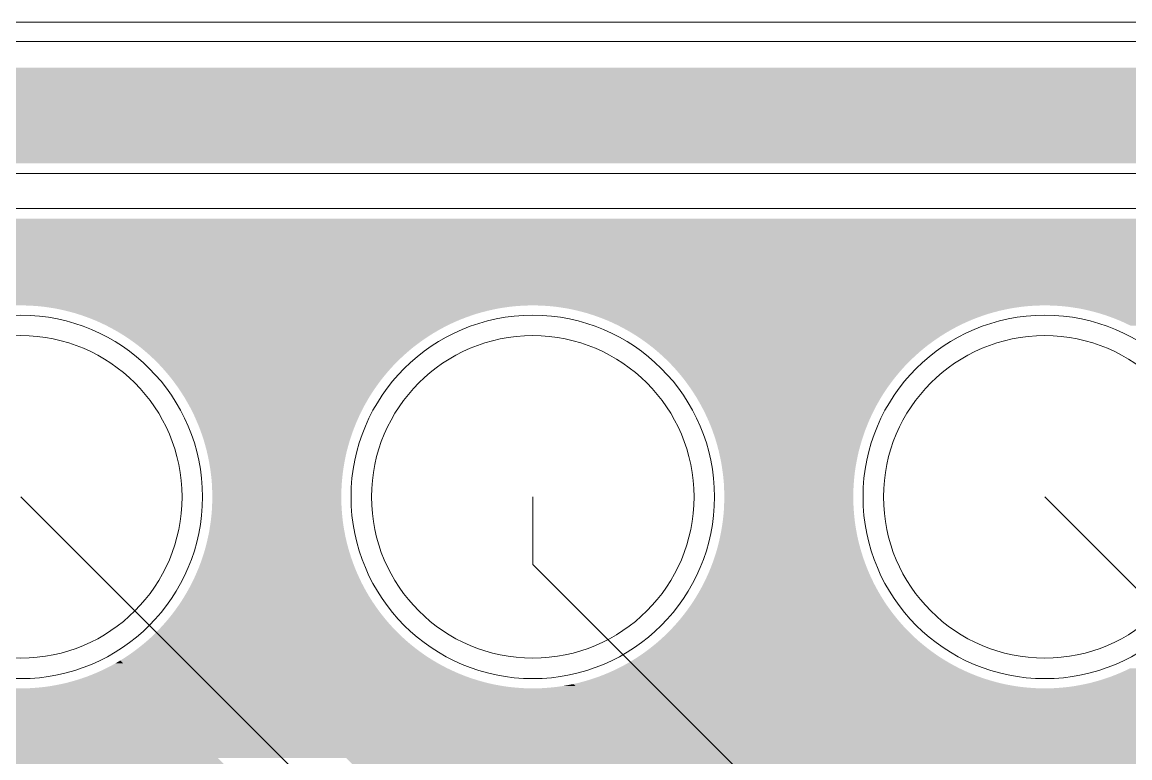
# Model space of a CAD drawing. Header units: millimetres. Extents: x 0 to 210, y 0 to 297.
# Drawn here: x 94.87 to 100.37, y 226.5 to 230.15 of the extents above; entities that cross this region are included whole.
import ezdxf

# ---------------------------------------------------------------- set-up
doc = ezdxf.new("R2010")
doc.units = ezdxf.units.MM
for name, pattern in [('K5LT32768', [0]), ('K5LT32769', [0]), ('K5LT32771', [0]), ('K5LT32772', [0]), ('K5LT32773', [0]), ('K5LT32774', [0]), ('K5LT32775', [0])]:
    doc.linetypes.add(name, pattern=pattern)

# ---------------------------------------------------------------- blocks, each defined once
blk = doc.blocks.new('U27')
at = {"color": 7, "linetype": 'K5LT32768', "lineweight": 18}
blk.add_circle((94.8651, 227.7927), 0.8, dxfattribs=at)
blk = doc.blocks.new('U28')
at = {"color": 7, "linetype": 'K5LT32768', "lineweight": 18}
blk.add_circle((97.4051, 227.7927), 0.8, dxfattribs=at)
blk = doc.blocks.new('U29')
at = {"color": 7, "linetype": 'K5LT32768', "lineweight": 18}
blk.add_circle((99.9451, 227.7927), 0.8, dxfattribs=at)
blk = doc.blocks.new('U158')
at = {"color": 1, "linetype": 'K5LT32771', "lineweight": 18, "true_color": 0xff0000}
blk.add_circle((94.8651, 227.7927), 0.9016, dxfattribs=at)
blk = doc.blocks.new('U159')
at = {"color": 1, "linetype": 'K5LT32771', "lineweight": 18, "true_color": 0xff0000}
blk.add_circle((97.4051, 227.7927), 0.9016, dxfattribs=at)
blk = doc.blocks.new('U160')
at = {"color": 1, "linetype": 'K5LT32771', "lineweight": 18, "true_color": 0xff0000}
blk.add_circle((99.9451, 227.7927), 0.9016, dxfattribs=at)
blk = doc.blocks.new('U260')
at = {"color": 3, "linetype": 'K5LT32773', "lineweight": 18, "true_color": 0x00ff00}
blk.add_circle((94.8651, 227.7927), 0.8, dxfattribs=at)
blk = doc.blocks.new('U261')
at = {"color": 3, "linetype": 'K5LT32773', "lineweight": 18, "true_color": 0x00ff00}
blk.add_circle((97.4051, 227.7927), 0.8, dxfattribs=at)
blk = doc.blocks.new('U262')
at = {"color": 3, "linetype": 'K5LT32773', "lineweight": 18, "true_color": 0x00ff00}
blk.add_circle((99.9451, 227.7927), 0.8, dxfattribs=at)
blk = doc.blocks.new('U324')
at = {"color": 1, "linetype": 'K5LT32771', "lineweight": 18, "true_color": 0xff0000}
blk.add_circle((94.8651, 227.7927), 0.9016, dxfattribs=at)
blk = doc.blocks.new('U325')
at = {"color": 1, "linetype": 'K5LT32771', "lineweight": 18, "true_color": 0xff0000}
blk.add_circle((97.4051, 227.7927), 0.9016, dxfattribs=at)
blk = doc.blocks.new('U326')
at = {"color": 1, "linetype": 'K5LT32771', "lineweight": 18, "true_color": 0xff0000}
blk.add_circle((99.9451, 227.7927), 0.9016, dxfattribs=at)

msp = doc.modelspace()

# ---------------------------------------------------------------- hatches: boundary and pattern name
for points in [[(84.8151, 229.8689), (84.8151, 229.923), (133.2828, 229.923), (133.3364, 229.8689)], [(84.8151, 229.6231), (84.8151, 229.8689), (133.3364, 229.8689), (133.3343, 229.6231)], [(88.5133, 228.7427), (88.9435, 229.173), (100.7866, 229.173), (101.2168, 228.7427)], [(94.9049, 228.7419), (94.8785, 228.7427), (97.3918, 228.7427), (97.3652, 228.7419)], [(94.9316, 228.7404), (94.9049, 228.7419), (97.3652, 228.7419), (97.3385, 228.7404)], [(94.9583, 228.7384), (94.9316, 228.7404), (97.3385, 228.7404), (97.3118, 228.7384)], [(94.9847, 228.7353), (94.9583, 228.7384), (97.3118, 228.7384), (97.2854, 228.7353)], [(95.0111, 228.7315), (94.9847, 228.7353), (97.2854, 228.7353), (97.259, 228.7315)], [(95.0373, 228.7272), (95.0111, 228.7315), (97.259, 228.7315), (97.2328, 228.7272)], [(95.0634, 228.7219), (95.0373, 228.7272), (97.2328, 228.7272), (97.2067, 228.7219)], [(95.0896, 228.716), (95.0634, 228.7219), (97.2067, 228.7219), (97.1808, 228.716)], [(95.1152, 228.7094), (95.0896, 228.716), (97.1808, 228.716), (97.1549, 228.7094)], [(97.4449, 228.7419), (97.4185, 228.7427), (99.9318, 228.7427), (99.9052, 228.7419)], [(97.4716, 228.7404), (97.4449, 228.7419), (99.9052, 228.7419), (99.8785, 228.7404)], [(97.4983, 228.7384), (97.4716, 228.7404), (99.8785, 228.7404), (99.8521, 228.7384)], [(97.5247, 228.7353), (97.4983, 228.7384), (99.8521, 228.7384), (99.8254, 228.7353)], [(97.5511, 228.7315), (97.5247, 228.7353), (99.8254, 228.7353), (99.799, 228.7315)], [(97.5773, 228.7272), (97.5511, 228.7315), (99.799, 228.7315), (99.7728, 228.7272)], [(97.6034, 228.7219), (97.5773, 228.7272), (99.7728, 228.7272), (99.7467, 228.7219)], [(97.6296, 228.716), (97.6034, 228.7219), (99.7467, 228.7219), (99.7208, 228.716)], [(97.6552, 228.7094), (97.6296, 228.716), (99.7208, 228.716), (99.6949, 228.7094)], [(99.9852, 228.7419), (99.9585, 228.7427), (101.2168, 228.7427), (101.2176, 228.7419)], [(100.0116, 228.7404), (99.9852, 228.7419), (101.2176, 228.7419), (101.2191, 228.7404)], [(100.0383, 228.7384), (100.0116, 228.7404), (101.2191, 228.7404), (101.2211, 228.7384)], [(100.0647, 228.7353), (100.0383, 228.7384), (101.2211, 228.7384), (101.2242, 228.7353)], [(100.0911, 228.7315), (100.0647, 228.7353), (101.2242, 228.7353), (101.228, 228.7315)], [(100.1173, 228.7272), (100.0911, 228.7315), (101.228, 228.7315), (101.2323, 228.7272)], [(100.1434, 228.7219), (100.1173, 228.7272), (101.2323, 228.7272), (101.2377, 228.7219)], [(100.1696, 228.716), (100.1434, 228.7219), (101.2377, 228.7219), (101.2435, 228.716)], [(100.1952, 228.7094), (100.1696, 228.716), (101.2435, 228.716), (101.2501, 228.7094)], [(95.1409, 228.7021), (95.1152, 228.7094), (97.1549, 228.7094), (97.1292, 228.7021)], [(95.1663, 228.6939), (95.1409, 228.7021), (97.1292, 228.7021), (97.1038, 228.6939)], [(95.1914, 228.685), (95.1663, 228.6939), (97.1038, 228.6939), (97.0787, 228.685)], [(95.2163, 228.6756), (95.1914, 228.685), (97.0787, 228.685), (97.0538, 228.6756)], [(95.241, 228.6655), (95.2163, 228.6756), (97.0538, 228.6756), (97.0291, 228.6655)], [(95.2654, 228.6546), (95.241, 228.6655), (97.0291, 228.6655), (97.005, 228.6546)], [(97.6809, 228.7021), (97.6552, 228.7094), (99.6949, 228.7094), (99.6692, 228.7021)], [(97.7063, 228.6939), (97.6809, 228.7021), (99.6692, 228.7021), (99.6438, 228.6939)], [(97.7314, 228.685), (97.7063, 228.6939), (99.6438, 228.6939), (99.6187, 228.685)], [(97.7563, 228.6756), (97.7314, 228.685), (99.6187, 228.685), (99.5938, 228.6756)], [(97.781, 228.6655), (97.7563, 228.6756), (99.5938, 228.6756), (99.5691, 228.6655)], [(97.8054, 228.6546), (97.781, 228.6655), (99.5691, 228.6655), (99.545, 228.6546)], [(100.2209, 228.7021), (100.1952, 228.7094), (101.2501, 228.7094), (101.2575, 228.7021)], [(100.2463, 228.6939), (100.2209, 228.7021), (101.2575, 228.7021), (101.2656, 228.6939)], [(100.2714, 228.685), (100.2463, 228.6939), (101.2656, 228.6939), (101.2745, 228.685)], [(100.2963, 228.6756), (100.2714, 228.685), (101.2745, 228.685), (101.2839, 228.6756)], [(100.321, 228.6655), (100.2963, 228.6756), (101.2839, 228.6756), (101.294, 228.6655)], [(100.3454, 228.6546), (100.321, 228.6655), (101.294, 228.6655), (101.305, 228.6546)], [(95.2892, 228.6429), (95.2654, 228.6546), (97.005, 228.6546), (96.9809, 228.6429)], [(95.3129, 228.6307), (95.2892, 228.6429), (96.9809, 228.6429), (96.9573, 228.6307)], [(95.3362, 228.6177), (95.3129, 228.6307), (96.9573, 228.6307), (96.9339, 228.6177)], [(95.3593, 228.6043), (95.3362, 228.6177), (96.9339, 228.6177), (96.911, 228.6043)], [(95.3817, 228.5901), (95.3593, 228.6043), (96.911, 228.6043), (96.8884, 228.5901)], [(97.8292, 228.6429), (97.8054, 228.6546), (99.545, 228.6546), (99.5209, 228.6429)], [(97.8529, 228.6307), (97.8292, 228.6429), (99.5209, 228.6429), (99.4973, 228.6307)], [(97.8762, 228.6177), (97.8529, 228.6307), (99.4973, 228.6307), (99.4739, 228.6177)], [(97.8993, 228.6043), (97.8762, 228.6177), (99.4739, 228.6177), (99.451, 228.6043)], [(97.9219, 228.5901), (97.8993, 228.6043), (99.451, 228.6043), (99.4284, 228.5901)], [(100.3692, 228.6429), (100.3454, 228.6546), (101.305, 228.6546), (101.3167, 228.6429)], [(95.404, 228.5753), (95.3817, 228.5901), (96.8884, 228.5901), (96.8663, 228.5753)], [(95.4256, 228.5598), (95.404, 228.5753), (96.8663, 228.5753), (96.8445, 228.5598)], [(95.447, 228.5438), (95.4256, 228.5598), (96.8445, 228.5598), (96.8231, 228.5438)], [(97.944, 228.5753), (97.9219, 228.5901), (99.4284, 228.5901), (99.4063, 228.5753)], [(97.9656, 228.5598), (97.944, 228.5753), (99.4063, 228.5753), (99.3845, 228.5598)], [(97.987, 228.5438), (97.9656, 228.5598), (99.3845, 228.5598), (99.3631, 228.5438)], [(95.4678, 228.5273), (95.447, 228.5438), (96.8231, 228.5438), (96.8023, 228.5273)], [(95.4881, 228.51), (95.4678, 228.5273), (96.8023, 228.5273), (96.782, 228.51)], [(95.5082, 228.4923), (95.4881, 228.51), (96.782, 228.51), (96.7622, 228.4923)], [(98.0078, 228.5273), (97.987, 228.5438), (99.3631, 228.5438), (99.3423, 228.5273)], [(98.0281, 228.51), (98.0078, 228.5273), (99.3423, 228.5273), (99.322, 228.51)], [(98.0479, 228.4923), (98.0281, 228.51), (99.322, 228.51), (99.3022, 228.4923)], [(95.5275, 228.474), (95.5082, 228.4923), (96.7622, 228.4923), (96.7429, 228.474)], [(95.5463, 228.4552), (95.5275, 228.474), (96.7429, 228.474), (96.7238, 228.4552)], [(95.5646, 228.4359), (95.5463, 228.4552), (96.7238, 228.4552), (96.7055, 228.4359)], [(98.0675, 228.474), (98.0479, 228.4923), (99.3022, 228.4923), (99.2829, 228.474)], [(98.0863, 228.4552), (98.0675, 228.474), (99.2829, 228.474), (99.2638, 228.4552)], [(98.1046, 228.4359), (98.0863, 228.4552), (99.2638, 228.4552), (99.2455, 228.4359)], [(95.5823, 228.4158), (95.5646, 228.4359), (96.7055, 228.4359), (96.6878, 228.4158)], [(95.5996, 228.3955), (95.5823, 228.4158), (96.6878, 228.4158), (96.6707, 228.3955)], [(95.6161, 228.3747), (95.5996, 228.3955), (96.6707, 228.3955), (96.654, 228.3747)], [(98.1223, 228.4158), (98.1046, 228.4359), (99.2455, 228.4359), (99.2278, 228.4158)], [(98.1396, 228.3955), (98.1223, 228.4158), (99.2278, 228.4158), (99.2107, 228.3955)], [(98.1561, 228.3747), (98.1396, 228.3955), (99.2107, 228.3955), (99.194, 228.3747)], [(95.6321, 228.3533), (95.6161, 228.3747), (96.654, 228.3747), (96.638, 228.3533)], [(95.6476, 228.3317), (95.6321, 228.3533), (96.638, 228.3533), (96.6227, 228.3317)], [(95.6624, 228.3094), (95.6476, 228.3317), (96.6227, 228.3317), (96.6077, 228.3094)], [(98.1721, 228.3533), (98.1561, 228.3747), (99.194, 228.3747), (99.178, 228.3533)], [(98.1876, 228.3317), (98.1721, 228.3533), (99.178, 228.3533), (99.1625, 228.3317)], [(98.2024, 228.3094), (98.1876, 228.3317), (99.1625, 228.3317), (99.1477, 228.3094)], [(95.6766, 228.287), (95.6624, 228.3094), (96.6077, 228.3094), (96.5935, 228.287)], [(95.69, 228.2639), (95.6766, 228.287), (96.5935, 228.287), (96.5801, 228.2639)], [(98.2166, 228.287), (98.2024, 228.3094), (99.1477, 228.3094), (99.1335, 228.287)], [(98.23, 228.2639), (98.2166, 228.287), (99.1335, 228.287), (99.1201, 228.2639)], [(95.703, 228.2408), (95.69, 228.2639), (96.5801, 228.2639), (96.5671, 228.2408)], [(95.7152, 228.2169), (95.703, 228.2408), (96.5671, 228.2408), (96.5549, 228.2169)], [(98.243, 228.2408), (98.23, 228.2639), (99.1201, 228.2639), (99.1071, 228.2408)], [(98.2552, 228.2169), (98.243, 228.2408), (99.1071, 228.2408), (99.0949, 228.2169)], [(95.7269, 228.193), (95.7152, 228.2169), (96.5549, 228.2169), (96.5435, 228.193)], [(95.7375, 228.1687), (95.7269, 228.193), (96.5435, 228.193), (96.5326, 228.1687)], [(95.748, 228.144), (95.7375, 228.1687), (96.5326, 228.1687), (96.5224, 228.144)], [(98.2669, 228.193), (98.2552, 228.2169), (99.0949, 228.2169), (99.0835, 228.193)], [(98.2778, 228.1687), (98.2669, 228.193), (99.0835, 228.193), (99.0726, 228.1687)], [(98.288, 228.144), (98.2778, 228.1687), (99.0726, 228.1687), (99.0624, 228.144)], [(95.7574, 228.1191), (95.748, 228.144), (96.5224, 228.144), (96.5128, 228.1191)], [(95.7662, 228.094), (95.7574, 228.1191), (96.5128, 228.1191), (96.5041, 228.094)], [(98.2974, 228.1191), (98.288, 228.144), (99.0624, 228.144), (99.0528, 228.1191)], [(98.3062, 228.094), (98.2974, 228.1191), (99.0528, 228.1191), (99.0441, 228.094)], [(95.7744, 228.0686), (95.7662, 228.094), (96.5041, 228.094), (96.496, 228.0686)], [(95.7817, 228.0429), (95.7744, 228.0686), (96.496, 228.0686), (96.4886, 228.0429)], [(98.3144, 228.0686), (98.3062, 228.094), (99.0441, 228.094), (99.036, 228.0686)], [(98.3217, 228.0429), (98.3144, 228.0686), (99.036, 228.0686), (99.0286, 228.0429)], [(95.7883, 228.0173), (95.7817, 228.0429), (96.4886, 228.0429), (96.4818, 228.0173)], [(95.7942, 227.9911), (95.7883, 228.0173), (96.4818, 228.0173), (96.4759, 227.9911)], [(98.3283, 228.0173), (98.3217, 228.0429), (99.0286, 228.0429), (99.0218, 228.0173)], [(98.3342, 227.9911), (98.3283, 228.0173), (99.0218, 228.0173), (99.0159, 227.9911)], [(95.7995, 227.965), (95.7942, 227.9911), (96.4759, 227.9911), (96.4708, 227.965)], [(95.8038, 227.9388), (95.7995, 227.965), (96.4708, 227.965), (96.4663, 227.9388)], [(98.3395, 227.965), (98.3342, 227.9911), (99.0159, 227.9911), (99.0108, 227.965)], [(98.3438, 227.9388), (98.3395, 227.965), (99.0108, 227.965), (99.0063, 227.9388)], [(95.8076, 227.9124), (95.8038, 227.9388), (96.4663, 227.9388), (96.4625, 227.9124)], [(95.8107, 227.886), (95.8076, 227.9124), (96.4625, 227.9124), (96.4597, 227.886)], [(98.3476, 227.9124), (98.3438, 227.9388), (99.0063, 227.9388), (99.0025, 227.9124)], [(98.3507, 227.886), (98.3476, 227.9124), (99.0025, 227.9124), (98.9997, 227.886)], [(95.813, 227.8593), (95.8107, 227.886), (96.4597, 227.886), (96.4574, 227.8593)], [(95.8143, 227.8329), (95.813, 227.8593), (96.4574, 227.8593), (96.4559, 227.8329)], [(98.353, 227.8593), (98.3507, 227.886), (98.9997, 227.886), (98.9974, 227.8593)], [(98.3543, 227.8329), (98.353, 227.8593), (98.9974, 227.8593), (98.9959, 227.8329)], [(95.815, 227.8062), (95.8143, 227.8329), (96.4559, 227.8329), (96.4551, 227.8062)], [(95.815, 227.7795), (95.815, 227.8062), (96.4551, 227.8062), (96.4551, 227.7795)], [(98.355, 227.8062), (98.3543, 227.8329), (98.9959, 227.8329), (98.9951, 227.8062)], [(98.355, 227.7795), (98.355, 227.8062), (98.9951, 227.8062), (98.9951, 227.7795)], [(95.8107, 227.6998), (95.813, 227.7262), (96.4574, 227.7262), (96.4597, 227.6998)], [(95.813, 227.7262), (95.8143, 227.7529), (96.4559, 227.7529), (96.4574, 227.7262)], [(95.8143, 227.7529), (95.815, 227.7795), (96.4551, 227.7795), (96.4559, 227.7529)], [(98.3507, 227.6998), (98.353, 227.7262), (98.9974, 227.7262), (98.9997, 227.6998)], [(98.353, 227.7262), (98.3543, 227.7529), (98.9959, 227.7529), (98.9974, 227.7262)], [(98.3543, 227.7529), (98.355, 227.7795), (98.9951, 227.7795), (98.9959, 227.7529)], [(95.8038, 227.6467), (95.8076, 227.6731), (96.4625, 227.6731), (96.4663, 227.6467)], [(95.8076, 227.6731), (95.8107, 227.6998), (96.4597, 227.6998), (96.4625, 227.6731)], [(98.3438, 227.6467), (98.3476, 227.6731), (99.0025, 227.6731), (99.0063, 227.6467)], [(98.3476, 227.6731), (98.3507, 227.6998), (98.9997, 227.6998), (99.0025, 227.6731)], [(95.7942, 227.5944), (95.7995, 227.6205), (96.4708, 227.6205), (96.4759, 227.5944)], [(95.7995, 227.6205), (95.8038, 227.6467), (96.4663, 227.6467), (96.4708, 227.6205)], [(98.3342, 227.5944), (98.3395, 227.6205), (99.0108, 227.6205), (99.0159, 227.5944)], [(98.3395, 227.6205), (98.3438, 227.6467), (99.0063, 227.6467), (99.0108, 227.6205)], [(95.7817, 227.5426), (95.7883, 227.5685), (96.4818, 227.5685), (96.4886, 227.5426)], [(95.7883, 227.5685), (95.7942, 227.5944), (96.4759, 227.5944), (96.4818, 227.5685)], [(98.3217, 227.5426), (98.3283, 227.5685), (99.0218, 227.5685), (99.0286, 227.5426)], [(98.3283, 227.5685), (98.3342, 227.5944), (99.0159, 227.5944), (99.0218, 227.5685)], [(95.7662, 227.4915), (95.7744, 227.5169), (96.496, 227.5169), (96.5041, 227.4915)], [(95.7744, 227.5169), (95.7817, 227.5426), (96.4886, 227.5426), (96.496, 227.5169)], [(98.3062, 227.4915), (98.3144, 227.5169), (99.036, 227.5169), (99.0441, 227.4915)], [(98.3144, 227.5169), (98.3217, 227.5426), (99.0286, 227.5426), (99.036, 227.5169)], [(95.748, 227.4415), (95.7574, 227.4664), (96.5128, 227.4664), (96.5224, 227.4415)], [(95.7574, 227.4664), (95.7662, 227.4915), (96.5041, 227.4915), (96.5128, 227.4664)], [(98.288, 227.4415), (98.2974, 227.4664), (99.0528, 227.4664), (99.0624, 227.4415)], [(98.2974, 227.4664), (98.3062, 227.4915), (99.0441, 227.4915), (99.0528, 227.4664)], [(95.7269, 227.3927), (95.7375, 227.4168), (96.5326, 227.4168), (96.5435, 227.3927)], [(95.7375, 227.4168), (95.748, 227.4415), (96.5224, 227.4415), (96.5326, 227.4168)], [(98.2669, 227.3927), (98.2778, 227.4168), (99.0726, 227.4168), (99.0835, 227.3927)], [(98.2778, 227.4168), (98.288, 227.4415), (99.0624, 227.4415), (99.0726, 227.4168)], [(95.69, 227.3216), (95.703, 227.3449), (96.5671, 227.3449), (96.5801, 227.3216)], [(95.703, 227.3449), (95.7152, 227.3686), (96.5549, 227.3686), (96.5671, 227.3449)], [(95.7152, 227.3686), (95.7269, 227.3927), (96.5435, 227.3927), (96.5549, 227.3686)], [(98.23, 227.3216), (98.243, 227.3449), (99.1071, 227.3449), (99.1201, 227.3216)], [(98.243, 227.3449), (98.2552, 227.3686), (99.0949, 227.3686), (99.1071, 227.3449)], [(98.2552, 227.3686), (98.2669, 227.3927), (99.0835, 227.3927), (99.0949, 227.3686)], [(95.6624, 227.2761), (95.6766, 227.2987), (96.5935, 227.2987), (96.6077, 227.2761)], [(95.6766, 227.2987), (95.69, 227.3216), (96.5801, 227.3216), (96.5935, 227.2987)], [(98.2024, 227.2761), (98.2166, 227.2987), (99.1335, 227.2987), (99.1477, 227.2761)], [(98.2166, 227.2987), (98.23, 227.3216), (99.1201, 227.3216), (99.1335, 227.2987)], [(95.6161, 227.2108), (95.6321, 227.2322), (96.638, 227.2322), (96.654, 227.2108)], [(95.6321, 227.2322), (95.6476, 227.254), (96.6227, 227.254), (96.638, 227.2322)], [(95.6476, 227.254), (95.6624, 227.2761), (96.6077, 227.2761), (96.6227, 227.254)], [(98.1561, 227.2108), (98.1721, 227.2322), (99.178, 227.2322), (99.194, 227.2108)], [(98.1721, 227.2322), (98.1876, 227.254), (99.1625, 227.254), (99.178, 227.2322)], [(98.1876, 227.254), (98.2024, 227.2761), (99.1477, 227.2761), (99.1625, 227.254)], [(95.5823, 227.1697), (95.5996, 227.19), (96.6707, 227.19), (96.6878, 227.1697)], [(95.5996, 227.19), (95.6161, 227.2108), (96.654, 227.2108), (96.6707, 227.19)], [(98.1223, 227.1697), (98.1396, 227.19), (99.2107, 227.19), (99.2278, 227.1697)], [(98.1396, 227.19), (98.1561, 227.2108), (99.194, 227.2108), (99.2107, 227.19)], [(95.5275, 227.1115), (95.5463, 227.1306), (96.7238, 227.1306), (96.7429, 227.1115)], [(95.5463, 227.1306), (95.5646, 227.1499), (96.7055, 227.1499), (96.7238, 227.1306)], [(95.5646, 227.1499), (95.5823, 227.1697), (96.6878, 227.1697), (96.7055, 227.1499)], [(98.1048, 227.1501), (98.1223, 227.1697), (99.2278, 227.1697), (99.2453, 227.1501)], [(98.1051, 227.1499), (98.1048, 227.1501), (99.2453, 227.1501), (99.2455, 227.1499)], [(98.1244, 227.1306), (98.1051, 227.1499), (99.2455, 227.1499), (99.2638, 227.1306)], [(98.1434, 227.1115), (98.1244, 227.1306), (99.2638, 227.1306), (99.2829, 227.1115)], [(95.4678, 227.0584), (95.4881, 227.0754), (96.782, 227.0754), (96.8023, 227.0584)], [(95.4881, 227.0754), (95.5082, 227.0932), (96.7622, 227.0932), (96.782, 227.0754)], [(95.5082, 227.0932), (95.5275, 227.1115), (96.7429, 227.1115), (96.7622, 227.0932)], [(98.1617, 227.0932), (98.1434, 227.1115), (99.2829, 227.1115), (99.3022, 227.0932)], [(98.1795, 227.0754), (98.1617, 227.0932), (99.3022, 227.0932), (99.322, 227.0754)], [(98.1965, 227.0584), (98.1795, 227.0754), (99.322, 227.0754), (99.3423, 227.0584)], [(95.404, 227.0102), (95.4256, 227.0257), (96.8445, 227.0257), (96.8663, 227.0102)], [(95.4256, 227.0257), (95.447, 227.0417), (96.8231, 227.0417), (96.8445, 227.0257)], [(95.447, 227.0417), (95.4678, 227.0584), (96.8023, 227.0584), (96.8231, 227.0417)], [(98.2133, 227.0417), (98.1965, 227.0584), (99.3423, 227.0584), (99.3631, 227.0417)], [(98.2293, 227.0257), (98.2133, 227.0417), (99.3631, 227.0417), (99.3845, 227.0257)], [(98.2448, 227.0102), (98.2293, 227.0257), (99.3845, 227.0257), (99.4063, 227.0102)], [(95.3129, 226.9548), (95.3362, 226.9678), (96.9339, 226.9678), (96.9573, 226.9548)], [(95.3362, 226.9678), (95.3593, 226.9812), (96.911, 226.9812), (96.9339, 226.9678)], [(95.3593, 226.9812), (95.3817, 226.9954), (96.8884, 226.9954), (96.911, 226.9812)], [(95.3817, 226.9954), (95.404, 227.0102), (96.8663, 227.0102), (96.8884, 226.9954)], [(98.2595, 226.9954), (98.2448, 227.0102), (99.4063, 227.0102), (99.4284, 226.9954)], [(98.2737, 226.9812), (98.2595, 226.9954), (99.4284, 226.9954), (99.451, 226.9812)], [(98.2872, 226.9678), (98.2737, 226.9812), (99.451, 226.9812), (99.4739, 226.9678)], [(98.3002, 226.9548), (98.2872, 226.9678), (99.4739, 226.9678), (99.4973, 226.9548)], [(95.1914, 226.9004), (95.2163, 226.9101), (97.0538, 226.9101), (97.0787, 226.9004)], [(95.2163, 226.9101), (95.241, 226.9203), (97.0291, 226.9203), (97.0538, 226.9101)], [(95.241, 226.9203), (95.2654, 226.9312), (97.005, 226.9312), (97.0291, 226.9203)], [(95.2654, 226.9312), (95.2892, 226.9426), (96.9809, 226.9426), (97.005, 226.9312)], [(95.2892, 226.9426), (95.3129, 226.9548), (96.9573, 226.9548), (96.9809, 226.9426)], [(98.3123, 226.9426), (98.3002, 226.9548), (99.4973, 226.9548), (99.5209, 226.9426)], [(98.3238, 226.9312), (98.3123, 226.9426), (99.5209, 226.9426), (99.545, 226.9312)], [(98.3347, 226.9203), (98.3238, 226.9312), (99.545, 226.9312), (99.5691, 226.9203)], [(98.3449, 226.9101), (98.3347, 226.9203), (99.5691, 226.9203), (99.5938, 226.9101)], [(98.3545, 226.9004), (98.3449, 226.9101), (99.5938, 226.9101), (99.6187, 226.9004)], [(100.2714, 226.9004), (100.2963, 226.9101), (100.5094, 226.9101), (100.5191, 226.9004)], [(100.2963, 226.9101), (100.321, 226.9203), (100.4993, 226.9203), (100.5094, 226.9101)], [(100.321, 226.9203), (100.3454, 226.9312), (100.4883, 226.9312), (100.4993, 226.9203)], [(100.3454, 226.9312), (100.3692, 226.9426), (100.4769, 226.9426), (100.4883, 226.9312)], [(95.1422, 226.8839), (95.1663, 226.8918), (97.1038, 226.8918), (97.1285, 226.8839)], [(95.1422, 226.8837), (95.1422, 226.8839), (97.1285, 226.8839), (97.1292, 226.8837)], [(95.1422, 226.8763), (95.1422, 226.8837), (97.1292, 226.8837), (97.1549, 226.8763)], [(95.1422, 226.8695), (95.1422, 226.8763), (97.1549, 226.8763), (97.1808, 226.8695)], [(95.1422, 226.8636), (95.1422, 226.8695), (97.1808, 226.8695), (97.2067, 226.8636)], [(95.1422, 226.8585), (95.1422, 226.8636), (97.2067, 226.8636), (97.2328, 226.8585)], [(95.1422, 226.854), (95.1422, 226.8585), (97.2328, 226.8585), (97.259, 226.854)], [(95.1422, 226.8502), (95.1422, 226.854), (97.259, 226.854), (97.2854, 226.8502)], [(95.1422, 226.8474), (95.1422, 226.8502), (97.2854, 226.8502), (97.3118, 226.8474)], [(95.1422, 226.8451), (95.1422, 226.8474), (97.3118, 226.8474), (97.3385, 226.8451)], [(95.1663, 226.8918), (95.1914, 226.9004), (97.0787, 226.9004), (97.1038, 226.8918)], [(97.4716, 226.8451), (97.4983, 226.8474), (97.6237, 226.8474), (97.626, 226.8451)], [(97.4983, 226.8474), (97.5247, 226.8502), (97.6209, 226.8502), (97.6237, 226.8474)], [(97.5247, 226.8502), (97.5511, 226.854), (97.6171, 226.854), (97.6209, 226.8502)], [(97.5511, 226.854), (97.5773, 226.8585), (97.6126, 226.8585), (97.6171, 226.854)], [(97.5773, 226.8585), (97.6034, 226.8636), (97.6075, 226.8636), (97.6126, 226.8585)], [(98.3631, 226.8918), (98.3545, 226.9004), (99.6187, 226.9004), (99.6438, 226.8918)], [(98.3713, 226.8837), (98.3631, 226.8918), (99.6438, 226.8918), (99.6692, 226.8837)], [(98.3786, 226.8763), (98.3713, 226.8837), (99.6692, 226.8837), (99.6949, 226.8763)], [(98.3855, 226.8695), (98.3786, 226.8763), (99.6949, 226.8763), (99.7208, 226.8695)], [(98.3913, 226.8636), (98.3855, 226.8695), (99.7208, 226.8695), (99.7467, 226.8636)], [(98.3964, 226.8585), (98.3913, 226.8636), (99.7467, 226.8636), (99.7728, 226.8585)], [(98.401, 226.854), (98.3964, 226.8585), (99.7728, 226.8585), (99.799, 226.854)], [(98.4048, 226.8502), (98.401, 226.854), (99.799, 226.854), (99.8254, 226.8502)], [(98.4076, 226.8474), (98.4048, 226.8502), (99.8254, 226.8502), (99.8521, 226.8474)], [(98.4099, 226.8451), (98.4076, 226.8474), (99.8521, 226.8474), (99.8785, 226.8451)], [(100.0116, 226.8451), (100.0383, 226.8474), (100.5722, 226.8474), (100.5744, 226.8451)], [(100.0383, 226.8474), (100.0647, 226.8502), (100.5694, 226.8502), (100.5722, 226.8474)], [(100.0647, 226.8502), (100.0911, 226.854), (100.5656, 226.854), (100.5694, 226.8502)], [(100.0911, 226.854), (100.1173, 226.8585), (100.561, 226.8585), (100.5656, 226.854)], [(100.1173, 226.8585), (100.1434, 226.8636), (100.5559, 226.8636), (100.561, 226.8585)], [(100.1434, 226.8636), (100.1696, 226.8695), (100.5501, 226.8695), (100.5559, 226.8636)], [(100.1696, 226.8695), (100.1952, 226.8763), (100.5432, 226.8763), (100.5501, 226.8695)], [(100.1952, 226.8763), (100.2209, 226.8837), (100.5358, 226.8837), (100.5432, 226.8763)], [(100.2209, 226.8837), (100.2463, 226.8918), (100.5277, 226.8918), (100.5358, 226.8837)], [(100.2463, 226.8918), (100.2714, 226.9004), (100.5191, 226.9004), (100.5277, 226.8918)], [(95.1422, 226.8435), (95.1422, 226.8451), (97.3385, 226.8451), (97.3652, 226.8435)], [(95.1422, 226.8428), (95.1422, 226.8435), (97.3652, 226.8435), (97.3918, 226.8428)], [(95.1422, 226.4981), (95.1422, 226.8428), (97.6283, 226.8428), (97.973, 226.4981)], [(97.4185, 226.8428), (97.4449, 226.8435), (97.6276, 226.8435), (97.6283, 226.8428)], [(97.4449, 226.8435), (97.4716, 226.8451), (97.626, 226.8451), (97.6276, 226.8435)], [(98.4114, 226.8435), (98.4099, 226.8451), (99.8785, 226.8451), (99.9052, 226.8435)], [(98.4122, 226.8428), (98.4114, 226.8435), (99.9052, 226.8435), (99.9318, 226.8428)], [(98.7568, 226.4981), (98.4122, 226.8428), (100.5767, 226.8428), (100.9214, 226.4981)], [(99.9585, 226.8428), (99.9852, 226.8435), (100.576, 226.8435), (100.5767, 226.8428)], [(99.9852, 226.8435), (100.0116, 226.8451), (100.5744, 226.8451), (100.576, 226.8435)]]:
    msp.add_hatch(color=7).paths.add_polyline_path(points)
at = {"true_color": 0x00ff00}
for points in [[(84.8151, 229.8689), (84.8151, 229.923), (133.2828, 229.923), (133.3364, 229.8689)], [(84.8151, 229.4481), (84.8151, 229.8689), (133.3364, 229.8689), (133.3328, 229.4481)], [(93.5933, 228.7427), (93.8485, 228.998), (103.5016, 228.998), (103.7568, 228.7427)], [(94.9049, 228.7419), (94.8785, 228.7427), (97.3918, 228.7427), (97.3652, 228.7419)], [(94.9316, 228.7404), (94.9049, 228.7419), (97.3652, 228.7419), (97.3385, 228.7404)], [(94.9583, 228.7384), (94.9316, 228.7404), (97.3385, 228.7404), (97.3118, 228.7384)], [(94.9847, 228.7353), (94.9583, 228.7384), (97.3118, 228.7384), (97.2854, 228.7353)], [(95.0111, 228.7315), (94.9847, 228.7353), (97.2854, 228.7353), (97.259, 228.7315)], [(95.0373, 228.7272), (95.0111, 228.7315), (97.259, 228.7315), (97.2328, 228.7272)], [(95.0634, 228.7219), (95.0373, 228.7272), (97.2328, 228.7272), (97.2067, 228.7219)], [(95.0896, 228.716), (95.0634, 228.7219), (97.2067, 228.7219), (97.1808, 228.716)], [(95.1152, 228.7094), (95.0896, 228.716), (97.1808, 228.716), (97.1549, 228.7094)], [(97.4449, 228.7419), (97.4185, 228.7427), (99.9318, 228.7427), (99.9052, 228.7419)], [(97.4716, 228.7404), (97.4449, 228.7419), (99.9052, 228.7419), (99.8785, 228.7404)], [(97.4983, 228.7384), (97.4716, 228.7404), (99.8785, 228.7404), (99.8521, 228.7384)], [(97.5247, 228.7353), (97.4983, 228.7384), (99.8521, 228.7384), (99.8254, 228.7353)], [(97.5511, 228.7315), (97.5247, 228.7353), (99.8254, 228.7353), (99.799, 228.7315)], [(97.5773, 228.7272), (97.5511, 228.7315), (99.799, 228.7315), (99.7728, 228.7272)], [(97.6034, 228.7219), (97.5773, 228.7272), (99.7728, 228.7272), (99.7467, 228.7219)], [(97.6296, 228.716), (97.6034, 228.7219), (99.7467, 228.7219), (99.7208, 228.716)], [(97.6552, 228.7094), (97.6296, 228.716), (99.7208, 228.716), (99.6949, 228.7094)], [(99.9852, 228.7419), (99.9585, 228.7427), (102.4718, 228.7427), (102.4452, 228.7419)], [(100.0116, 228.7404), (99.9852, 228.7419), (102.4452, 228.7419), (102.4185, 228.7404)], [(100.0383, 228.7384), (100.0116, 228.7404), (102.4185, 228.7404), (102.3918, 228.7384)], [(100.0647, 228.7353), (100.0383, 228.7384), (102.3918, 228.7384), (102.3654, 228.7353)], [(100.0911, 228.7315), (100.0647, 228.7353), (102.3654, 228.7353), (102.339, 228.7315)], [(100.1173, 228.7272), (100.0911, 228.7315), (102.339, 228.7315), (102.3128, 228.7272)], [(100.1434, 228.7219), (100.1173, 228.7272), (102.3128, 228.7272), (102.2867, 228.7219)], [(100.1696, 228.716), (100.1434, 228.7219), (102.2867, 228.7219), (102.2608, 228.716)], [(100.1952, 228.7094), (100.1696, 228.716), (102.2608, 228.716), (102.2349, 228.7094)], [(95.1409, 228.7021), (95.1152, 228.7094), (97.1549, 228.7094), (97.1292, 228.7021)], [(95.1663, 228.6939), (95.1409, 228.7021), (97.1292, 228.7021), (97.1038, 228.6939)], [(95.1914, 228.685), (95.1663, 228.6939), (97.1038, 228.6939), (97.0787, 228.685)], [(95.2163, 228.6756), (95.1914, 228.685), (97.0787, 228.685), (97.0538, 228.6756)], [(95.241, 228.6655), (95.2163, 228.6756), (97.0538, 228.6756), (97.0291, 228.6655)], [(95.2654, 228.6546), (95.241, 228.6655), (97.0291, 228.6655), (97.005, 228.6546)], [(97.6809, 228.7021), (97.6552, 228.7094), (99.6949, 228.7094), (99.6692, 228.7021)], [(97.7063, 228.6939), (97.6809, 228.7021), (99.6692, 228.7021), (99.6438, 228.6939)], [(97.7314, 228.685), (97.7063, 228.6939), (99.6438, 228.6939), (99.6187, 228.685)], [(97.7563, 228.6756), (97.7314, 228.685), (99.6187, 228.685), (99.5938, 228.6756)], [(97.781, 228.6655), (97.7563, 228.6756), (99.5938, 228.6756), (99.5691, 228.6655)], [(97.8054, 228.6546), (97.781, 228.6655), (99.5691, 228.6655), (99.545, 228.6546)], [(100.2209, 228.7021), (100.1952, 228.7094), (102.2349, 228.7094), (102.2092, 228.7021)], [(100.2463, 228.6939), (100.2209, 228.7021), (102.2092, 228.7021), (102.1838, 228.6939)], [(100.2714, 228.685), (100.2463, 228.6939), (102.1838, 228.6939), (102.1587, 228.685)], [(100.2963, 228.6756), (100.2714, 228.685), (102.1587, 228.685), (102.1338, 228.6756)], [(100.321, 228.6655), (100.2963, 228.6756), (102.1338, 228.6756), (102.1091, 228.6655)], [(100.3454, 228.6546), (100.321, 228.6655), (102.1091, 228.6655), (102.085, 228.6546)], [(95.2892, 228.6429), (95.2654, 228.6546), (97.005, 228.6546), (96.9809, 228.6429)], [(95.3129, 228.6307), (95.2892, 228.6429), (96.9809, 228.6429), (96.9573, 228.6307)], [(95.3362, 228.6177), (95.3129, 228.6307), (96.9573, 228.6307), (96.9339, 228.6177)], [(95.3593, 228.6043), (95.3362, 228.6177), (96.9339, 228.6177), (96.911, 228.6043)], [(95.3817, 228.5901), (95.3593, 228.6043), (96.911, 228.6043), (96.8884, 228.5901)], [(97.8292, 228.6429), (97.8054, 228.6546), (99.545, 228.6546), (99.5209, 228.6429)], [(97.8529, 228.6307), (97.8292, 228.6429), (99.5209, 228.6429), (99.4973, 228.6307)], [(97.8762, 228.6177), (97.8529, 228.6307), (99.4973, 228.6307), (99.4739, 228.6177)], [(97.8993, 228.6043), (97.8762, 228.6177), (99.4739, 228.6177), (99.451, 228.6043)], [(97.9219, 228.5901), (97.8993, 228.6043), (99.451, 228.6043), (99.4284, 228.5901)], [(100.3692, 228.6429), (100.3454, 228.6546), (102.085, 228.6546), (102.0609, 228.6429)], [(95.404, 228.5753), (95.3817, 228.5901), (96.8884, 228.5901), (96.8663, 228.5753)], [(95.4256, 228.5598), (95.404, 228.5753), (96.8663, 228.5753), (96.8445, 228.5598)], [(95.447, 228.5438), (95.4256, 228.5598), (96.8445, 228.5598), (96.8231, 228.5438)], [(97.944, 228.5753), (97.9219, 228.5901), (99.4284, 228.5901), (99.4063, 228.5753)], [(97.9656, 228.5598), (97.944, 228.5753), (99.4063, 228.5753), (99.3845, 228.5598)], [(97.987, 228.5438), (97.9656, 228.5598), (99.3845, 228.5598), (99.3631, 228.5438)], [(95.4678, 228.5273), (95.447, 228.5438), (96.8231, 228.5438), (96.8023, 228.5273)], [(95.4881, 228.51), (95.4678, 228.5273), (96.8023, 228.5273), (96.782, 228.51)], [(95.5082, 228.4923), (95.4881, 228.51), (96.782, 228.51), (96.7622, 228.4923)], [(98.0078, 228.5273), (97.987, 228.5438), (99.3631, 228.5438), (99.3423, 228.5273)], [(98.0281, 228.51), (98.0078, 228.5273), (99.3423, 228.5273), (99.322, 228.51)], [(98.0479, 228.4923), (98.0281, 228.51), (99.322, 228.51), (99.3022, 228.4923)], [(95.5275, 228.474), (95.5082, 228.4923), (96.7622, 228.4923), (96.7429, 228.474)], [(95.5463, 228.4552), (95.5275, 228.474), (96.7429, 228.474), (96.7238, 228.4552)], [(95.5646, 228.4359), (95.5463, 228.4552), (96.7238, 228.4552), (96.7055, 228.4359)], [(98.0675, 228.474), (98.0479, 228.4923), (99.3022, 228.4923), (99.2829, 228.474)], [(98.0863, 228.4552), (98.0675, 228.474), (99.2829, 228.474), (99.2638, 228.4552)], [(98.1046, 228.4359), (98.0863, 228.4552), (99.2638, 228.4552), (99.2455, 228.4359)], [(95.5823, 228.4158), (95.5646, 228.4359), (96.7055, 228.4359), (96.6878, 228.4158)], [(95.5996, 228.3955), (95.5823, 228.4158), (96.6878, 228.4158), (96.6707, 228.3955)], [(95.6161, 228.3747), (95.5996, 228.3955), (96.6707, 228.3955), (96.654, 228.3747)], [(98.1223, 228.4158), (98.1046, 228.4359), (99.2455, 228.4359), (99.2278, 228.4158)], [(98.1396, 228.3955), (98.1223, 228.4158), (99.2278, 228.4158), (99.2107, 228.3955)], [(98.1561, 228.3747), (98.1396, 228.3955), (99.2107, 228.3955), (99.194, 228.3747)], [(95.6321, 228.3533), (95.6161, 228.3747), (96.654, 228.3747), (96.638, 228.3533)], [(95.6476, 228.3317), (95.6321, 228.3533), (96.638, 228.3533), (96.6227, 228.3317)], [(95.6624, 228.3094), (95.6476, 228.3317), (96.6227, 228.3317), (96.6077, 228.3094)], [(98.1721, 228.3533), (98.1561, 228.3747), (99.194, 228.3747), (99.178, 228.3533)], [(98.1876, 228.3317), (98.1721, 228.3533), (99.178, 228.3533), (99.1625, 228.3317)], [(98.2024, 228.3094), (98.1876, 228.3317), (99.1625, 228.3317), (99.1477, 228.3094)], [(95.6766, 228.287), (95.6624, 228.3094), (96.6077, 228.3094), (96.5935, 228.287)], [(95.69, 228.2639), (95.6766, 228.287), (96.5935, 228.287), (96.5801, 228.2639)], [(98.2166, 228.287), (98.2024, 228.3094), (99.1477, 228.3094), (99.1335, 228.287)], [(98.23, 228.2639), (98.2166, 228.287), (99.1335, 228.287), (99.1201, 228.2639)], [(95.703, 228.2408), (95.69, 228.2639), (96.5801, 228.2639), (96.5671, 228.2408)], [(95.7152, 228.2169), (95.703, 228.2408), (96.5671, 228.2408), (96.5549, 228.2169)], [(98.243, 228.2408), (98.23, 228.2639), (99.1201, 228.2639), (99.1071, 228.2408)], [(98.2552, 228.2169), (98.243, 228.2408), (99.1071, 228.2408), (99.0949, 228.2169)], [(95.7269, 228.193), (95.7152, 228.2169), (96.5549, 228.2169), (96.5435, 228.193)], [(95.7375, 228.1687), (95.7269, 228.193), (96.5435, 228.193), (96.5326, 228.1687)], [(95.748, 228.144), (95.7375, 228.1687), (96.5326, 228.1687), (96.5224, 228.144)], [(98.2669, 228.193), (98.2552, 228.2169), (99.0949, 228.2169), (99.0835, 228.193)], [(98.2778, 228.1687), (98.2669, 228.193), (99.0835, 228.193), (99.0726, 228.1687)], [(98.288, 228.144), (98.2778, 228.1687), (99.0726, 228.1687), (99.0624, 228.144)], [(95.7574, 228.1191), (95.748, 228.144), (96.5224, 228.144), (96.5128, 228.1191)], [(95.7662, 228.094), (95.7574, 228.1191), (96.5128, 228.1191), (96.5041, 228.094)], [(98.2974, 228.1191), (98.288, 228.144), (99.0624, 228.144), (99.0528, 228.1191)], [(98.3062, 228.094), (98.2974, 228.1191), (99.0528, 228.1191), (99.0441, 228.094)], [(95.7744, 228.0686), (95.7662, 228.094), (96.5041, 228.094), (96.496, 228.0686)], [(95.7817, 228.0429), (95.7744, 228.0686), (96.496, 228.0686), (96.4886, 228.0429)], [(98.3144, 228.0686), (98.3062, 228.094), (99.0441, 228.094), (99.036, 228.0686)], [(98.3217, 228.0429), (98.3144, 228.0686), (99.036, 228.0686), (99.0286, 228.0429)], [(95.7883, 228.0173), (95.7817, 228.0429), (96.4886, 228.0429), (96.4818, 228.0173)], [(95.7942, 227.9911), (95.7883, 228.0173), (96.4818, 228.0173), (96.4759, 227.9911)], [(98.3283, 228.0173), (98.3217, 228.0429), (99.0286, 228.0429), (99.0218, 228.0173)], [(98.3342, 227.9911), (98.3283, 228.0173), (99.0218, 228.0173), (99.0159, 227.9911)], [(95.7995, 227.965), (95.7942, 227.9911), (96.4759, 227.9911), (96.4708, 227.965)], [(95.8038, 227.9388), (95.7995, 227.965), (96.4708, 227.965), (96.4663, 227.9388)], [(98.3395, 227.965), (98.3342, 227.9911), (99.0159, 227.9911), (99.0108, 227.965)], [(98.3438, 227.9388), (98.3395, 227.965), (99.0108, 227.965), (99.0063, 227.9388)], [(95.8076, 227.9124), (95.8038, 227.9388), (96.4663, 227.9388), (96.4625, 227.9124)], [(95.8107, 227.886), (95.8076, 227.9124), (96.4625, 227.9124), (96.4597, 227.886)], [(98.3476, 227.9124), (98.3438, 227.9388), (99.0063, 227.9388), (99.0025, 227.9124)], [(98.3507, 227.886), (98.3476, 227.9124), (99.0025, 227.9124), (98.9997, 227.886)], [(95.813, 227.8593), (95.8107, 227.886), (96.4597, 227.886), (96.4574, 227.8593)], [(95.8143, 227.8329), (95.813, 227.8593), (96.4574, 227.8593), (96.4559, 227.8329)], [(98.353, 227.8593), (98.3507, 227.886), (98.9997, 227.886), (98.9974, 227.8593)], [(98.3543, 227.8329), (98.353, 227.8593), (98.9974, 227.8593), (98.9959, 227.8329)], [(95.815, 227.8062), (95.8143, 227.8329), (96.4559, 227.8329), (96.4551, 227.8062)], [(95.815, 227.7795), (95.815, 227.8062), (96.4551, 227.8062), (96.4551, 227.7795)], [(98.355, 227.8062), (98.3543, 227.8329), (98.9959, 227.8329), (98.9951, 227.8062)], [(98.355, 227.7795), (98.355, 227.8062), (98.9951, 227.8062), (98.9951, 227.7795)], [(95.8107, 227.6998), (95.813, 227.7262), (96.4574, 227.7262), (96.4597, 227.6998)], [(95.813, 227.7262), (95.8143, 227.7529), (96.4559, 227.7529), (96.4574, 227.7262)], [(95.8143, 227.7529), (95.815, 227.7795), (96.4551, 227.7795), (96.4559, 227.7529)], [(98.3507, 227.6998), (98.353, 227.7262), (98.9974, 227.7262), (98.9997, 227.6998)], [(98.353, 227.7262), (98.3543, 227.7529), (98.9959, 227.7529), (98.9974, 227.7262)], [(98.3543, 227.7529), (98.355, 227.7795), (98.9951, 227.7795), (98.9959, 227.7529)], [(95.8038, 227.6467), (95.8076, 227.6731), (96.4625, 227.6731), (96.4663, 227.6467)], [(95.8076, 227.6731), (95.8107, 227.6998), (96.4597, 227.6998), (96.4625, 227.6731)], [(98.3438, 227.6467), (98.3476, 227.6731), (99.0025, 227.6731), (99.0063, 227.6467)], [(98.3476, 227.6731), (98.3507, 227.6998), (98.9997, 227.6998), (99.0025, 227.6731)], [(95.7942, 227.5944), (95.7995, 227.6205), (96.4708, 227.6205), (96.4759, 227.5944)], [(95.7995, 227.6205), (95.8038, 227.6467), (96.4663, 227.6467), (96.4708, 227.6205)], [(98.3342, 227.5944), (98.3395, 227.6205), (99.0108, 227.6205), (99.0159, 227.5944)], [(98.3395, 227.6205), (98.3438, 227.6467), (99.0063, 227.6467), (99.0108, 227.6205)], [(95.7817, 227.5426), (95.7883, 227.5685), (96.4818, 227.5685), (96.4886, 227.5426)], [(95.7883, 227.5685), (95.7942, 227.5944), (96.4759, 227.5944), (96.4818, 227.5685)], [(98.3217, 227.5426), (98.3283, 227.5685), (99.0218, 227.5685), (99.0286, 227.5426)], [(98.3283, 227.5685), (98.3342, 227.5944), (99.0159, 227.5944), (99.0218, 227.5685)], [(95.7662, 227.4915), (95.7744, 227.5169), (96.496, 227.5169), (96.5041, 227.4915)], [(95.7744, 227.5169), (95.7817, 227.5426), (96.4886, 227.5426), (96.496, 227.5169)], [(98.3062, 227.4915), (98.3144, 227.5169), (99.036, 227.5169), (99.0441, 227.4915)], [(98.3144, 227.5169), (98.3217, 227.5426), (99.0286, 227.5426), (99.036, 227.5169)], [(95.748, 227.4415), (95.7574, 227.4664), (96.5128, 227.4664), (96.5224, 227.4415)], [(95.7574, 227.4664), (95.7662, 227.4915), (96.5041, 227.4915), (96.5128, 227.4664)], [(98.288, 227.4415), (98.2974, 227.4664), (99.0528, 227.4664), (99.0624, 227.4415)], [(98.2974, 227.4664), (98.3062, 227.4915), (99.0441, 227.4915), (99.0528, 227.4664)], [(95.7269, 227.3927), (95.7375, 227.4168), (96.5326, 227.4168), (96.5435, 227.3927)], [(95.7375, 227.4168), (95.748, 227.4415), (96.5224, 227.4415), (96.5326, 227.4168)], [(98.2669, 227.3927), (98.2778, 227.4168), (99.0726, 227.4168), (99.0835, 227.3927)], [(98.2778, 227.4168), (98.288, 227.4415), (99.0624, 227.4415), (99.0726, 227.4168)], [(95.69, 227.3216), (95.703, 227.3449), (96.5671, 227.3449), (96.5801, 227.3216)], [(95.703, 227.3449), (95.7152, 227.3686), (96.5549, 227.3686), (96.5671, 227.3449)], [(95.7152, 227.3686), (95.7269, 227.3927), (96.5435, 227.3927), (96.5549, 227.3686)], [(98.23, 227.3216), (98.243, 227.3449), (99.1071, 227.3449), (99.1201, 227.3216)], [(98.243, 227.3449), (98.2552, 227.3686), (99.0949, 227.3686), (99.1071, 227.3449)], [(98.2552, 227.3686), (98.2669, 227.3927), (99.0835, 227.3927), (99.0949, 227.3686)], [(95.6769, 227.2992), (95.69, 227.3216), (96.5801, 227.3216), (96.5932, 227.2992)], [(95.6773, 227.2987), (95.6769, 227.2992), (96.5932, 227.2992), (96.5935, 227.2987)], [(95.7, 227.2761), (95.6773, 227.2987), (96.5935, 227.2987), (96.6077, 227.2761)], [(98.2024, 227.2761), (98.2166, 227.2987), (99.1335, 227.2987), (99.1477, 227.2761)], [(98.2166, 227.2987), (98.23, 227.3216), (99.1201, 227.3216), (99.1335, 227.2987)], [(95.7221, 227.254), (95.7, 227.2761), (96.6077, 227.2761), (96.6227, 227.254)], [(95.7439, 227.2322), (95.7221, 227.254), (96.6227, 227.254), (96.638, 227.2322)], [(95.7652, 227.2108), (95.7439, 227.2322), (96.638, 227.2322), (96.654, 227.2108)], [(98.1561, 227.2108), (98.1721, 227.2322), (99.178, 227.2322), (99.194, 227.2108)], [(98.1721, 227.2322), (98.1876, 227.254), (99.1625, 227.254), (99.178, 227.2322)], [(98.1876, 227.254), (98.2024, 227.2761), (99.1477, 227.2761), (99.1625, 227.254)], [(95.7861, 227.19), (95.7652, 227.2108), (96.654, 227.2108), (96.6707, 227.19)], [(95.8064, 227.1697), (95.7861, 227.19), (96.6707, 227.19), (96.6878, 227.1697)], [(98.1223, 227.1697), (98.1396, 227.19), (99.2107, 227.19), (99.2278, 227.1697)], [(98.1396, 227.19), (98.1561, 227.2108), (99.194, 227.2108), (99.2107, 227.19)], [(95.8262, 227.1499), (95.8064, 227.1697), (96.6878, 227.1697), (96.7055, 227.1499)], [(95.8455, 227.1306), (95.8262, 227.1499), (96.7055, 227.1499), (96.7238, 227.1306)], [(95.8645, 227.1115), (95.8455, 227.1306), (96.7238, 227.1306), (96.7429, 227.1115)], [(98.0675, 227.1115), (98.0863, 227.1306), (99.2638, 227.1306), (99.2829, 227.1115)], [(98.0863, 227.1306), (98.1046, 227.1499), (99.2455, 227.1499), (99.2638, 227.1306)], [(98.1046, 227.1499), (98.1223, 227.1697), (99.2278, 227.1697), (99.2455, 227.1499)], [(95.8828, 227.0932), (95.8645, 227.1115), (96.7429, 227.1115), (96.7622, 227.0932)], [(95.9006, 227.0754), (95.8828, 227.0932), (96.7622, 227.0932), (96.782, 227.0754)], [(95.9176, 227.0584), (95.9006, 227.0754), (96.782, 227.0754), (96.8023, 227.0584)], [(98.0078, 227.0584), (98.0281, 227.0754), (99.322, 227.0754), (99.3423, 227.0584)], [(98.0281, 227.0754), (98.0479, 227.0932), (99.3022, 227.0932), (99.322, 227.0754)], [(98.0479, 227.0932), (98.0675, 227.1115), (99.2829, 227.1115), (99.3022, 227.0932)], [(95.9344, 227.0417), (95.9176, 227.0584), (96.8023, 227.0584), (96.8231, 227.0417)], [(95.9504, 227.0257), (95.9344, 227.0417), (96.8231, 227.0417), (96.8445, 227.0257)], [(95.9659, 227.0102), (95.9504, 227.0257), (96.8445, 227.0257), (96.8663, 227.0102)], [(97.944, 227.0102), (97.9656, 227.0257), (99.3845, 227.0257), (99.4063, 227.0102)], [(97.9656, 227.0257), (97.987, 227.0417), (99.3631, 227.0417), (99.3845, 227.0257)], [(97.987, 227.0417), (98.0078, 227.0584), (99.3423, 227.0584), (99.3631, 227.0417)], [(95.3129, 226.9548), (95.3362, 226.9678), (95.3718, 226.9678), (95.3847, 226.9548)], [(95.3362, 226.9678), (95.3586, 226.981), (95.3718, 226.9678)], [(95.9806, 226.9954), (95.9659, 227.0102), (96.8663, 227.0102), (96.8884, 226.9954)], [(95.9948, 226.9812), (95.9806, 226.9954), (96.8884, 226.9954), (96.911, 226.9812)], [(96.0083, 226.9678), (95.9948, 226.9812), (96.911, 226.9812), (96.9339, 226.9678)], [(96.0213, 226.9548), (96.0083, 226.9678), (96.9339, 226.9678), (96.9573, 226.9548)], [(97.8529, 226.9548), (97.8762, 226.9678), (99.4739, 226.9678), (99.4973, 226.9548)], [(97.8762, 226.9678), (97.8993, 226.9812), (99.451, 226.9812), (99.4739, 226.9678)], [(97.8993, 226.9812), (97.9219, 226.9954), (99.4284, 226.9954), (99.451, 226.9812)], [(97.9219, 226.9954), (97.944, 227.0102), (99.4063, 227.0102), (99.4284, 226.9954)], [(95.1914, 226.9004), (95.2163, 226.9101), (95.4294, 226.9101), (95.4391, 226.9004)], [(95.2163, 226.9101), (95.241, 226.9203), (95.4193, 226.9203), (95.4294, 226.9101)], [(95.241, 226.9203), (95.2654, 226.9312), (95.4083, 226.9312), (95.4193, 226.9203)], [(95.2654, 226.9312), (95.2892, 226.9426), (95.3969, 226.9426), (95.4083, 226.9312)], [(95.2892, 226.9426), (95.3129, 226.9548), (95.3847, 226.9548), (95.3969, 226.9426)], [(96.0335, 226.9426), (96.0213, 226.9548), (96.9573, 226.9548), (96.9809, 226.9426)], [(96.0449, 226.9312), (96.0335, 226.9426), (96.9809, 226.9426), (97.005, 226.9312)], [(96.0558, 226.9203), (96.0449, 226.9312), (97.005, 226.9312), (97.0291, 226.9203)], [(96.066, 226.9101), (96.0558, 226.9203), (97.0291, 226.9203), (97.0538, 226.9101)], [(96.0756, 226.9004), (96.066, 226.9101), (97.0538, 226.9101), (97.0787, 226.9004)], [(97.7314, 226.9004), (97.7563, 226.9101), (99.5938, 226.9101), (99.6187, 226.9004)], [(97.7563, 226.9101), (97.781, 226.9203), (99.5691, 226.9203), (99.5938, 226.9101)], [(97.781, 226.9203), (97.8054, 226.9312), (99.545, 226.9312), (99.5691, 226.9203)], [(97.8054, 226.9312), (97.8292, 226.9426), (99.5209, 226.9426), (99.545, 226.9312)], [(97.8292, 226.9426), (97.8529, 226.9548), (99.4973, 226.9548), (99.5209, 226.9426)], [(100.2714, 226.9004), (100.2963, 226.9101), (102.1338, 226.9101), (102.1587, 226.9004)], [(100.2963, 226.9101), (100.321, 226.9203), (102.1091, 226.9203), (102.1338, 226.9101)], [(100.321, 226.9203), (100.3454, 226.9312), (102.085, 226.9312), (102.1091, 226.9203)], [(100.3454, 226.9312), (100.3692, 226.9426), (102.0609, 226.9426), (102.085, 226.9312)], [(94.9316, 226.8451), (94.9583, 226.8474), (95.4922, 226.8474), (95.4944, 226.8451)], [(94.9583, 226.8474), (94.9847, 226.8502), (95.4894, 226.8502), (95.4922, 226.8474)], [(94.9847, 226.8502), (95.0111, 226.854), (95.4856, 226.854), (95.4894, 226.8502)], [(95.0111, 226.854), (95.0373, 226.8585), (95.481, 226.8585), (95.4856, 226.854)], [(95.0373, 226.8585), (95.0634, 226.8636), (95.4759, 226.8636), (95.481, 226.8585)], [(95.0634, 226.8636), (95.0896, 226.8695), (95.4701, 226.8695), (95.4759, 226.8636)], [(95.0896, 226.8695), (95.1152, 226.8763), (95.4632, 226.8763), (95.4701, 226.8695)], [(95.1152, 226.8763), (95.1409, 226.8837), (95.4558, 226.8837), (95.4632, 226.8763)], [(95.1409, 226.8837), (95.1663, 226.8918), (95.4477, 226.8918), (95.4558, 226.8837)], [(95.1663, 226.8918), (95.1914, 226.9004), (95.4391, 226.9004), (95.4477, 226.8918)], [(96.0843, 226.8918), (96.0756, 226.9004), (97.0787, 226.9004), (97.1038, 226.8918)], [(96.0924, 226.8837), (96.0843, 226.8918), (97.1038, 226.8918), (97.1292, 226.8837)], [(96.0998, 226.8763), (96.0924, 226.8837), (97.1292, 226.8837), (97.1549, 226.8763)], [(96.1066, 226.8695), (96.0998, 226.8763), (97.1549, 226.8763), (97.1808, 226.8695)], [(96.1125, 226.8636), (96.1066, 226.8695), (97.1808, 226.8695), (97.2067, 226.8636)], [(96.1175, 226.8585), (96.1125, 226.8636), (97.2067, 226.8636), (97.2328, 226.8585)], [(96.1221, 226.854), (96.1175, 226.8585), (97.2328, 226.8585), (97.259, 226.854)], [(96.1259, 226.8502), (96.1221, 226.854), (97.259, 226.854), (97.2854, 226.8502)], [(96.1287, 226.8474), (96.1259, 226.8502), (97.2854, 226.8502), (97.3118, 226.8474)], [(96.131, 226.8451), (96.1287, 226.8474), (97.3118, 226.8474), (97.3385, 226.8451)], [(97.4716, 226.8451), (97.4983, 226.8474), (99.8521, 226.8474), (99.8785, 226.8451)], [(97.4983, 226.8474), (97.5247, 226.8502), (99.8254, 226.8502), (99.8521, 226.8474)], [(97.5247, 226.8502), (97.5511, 226.854), (99.799, 226.854), (99.8254, 226.8502)], [(97.5511, 226.854), (97.5773, 226.8585), (99.7728, 226.8585), (99.799, 226.854)], [(97.5773, 226.8585), (97.6034, 226.8636), (99.7467, 226.8636), (99.7728, 226.8585)], [(97.6034, 226.8636), (97.6296, 226.8695), (99.7208, 226.8695), (99.7467, 226.8636)], [(97.6296, 226.8695), (97.6552, 226.8763), (99.6949, 226.8763), (99.7208, 226.8695)], [(97.6552, 226.8763), (97.6809, 226.8837), (99.6692, 226.8837), (99.6949, 226.8763)], [(97.6809, 226.8837), (97.7063, 226.8918), (99.6438, 226.8918), (99.6692, 226.8837)], [(97.7063, 226.8918), (97.7314, 226.9004), (99.6187, 226.9004), (99.6438, 226.8918)], [(100.0116, 226.8451), (100.0383, 226.8474), (102.3918, 226.8474), (102.4185, 226.8451)], [(100.0383, 226.8474), (100.0647, 226.8502), (102.3654, 226.8502), (102.3918, 226.8474)], [(100.0647, 226.8502), (100.0911, 226.854), (102.339, 226.854), (102.3654, 226.8502)], [(100.0911, 226.854), (100.1173, 226.8585), (102.3128, 226.8585), (102.339, 226.854)], [(100.1173, 226.8585), (100.1434, 226.8636), (102.2867, 226.8636), (102.3128, 226.8585)], [(100.1434, 226.8636), (100.1696, 226.8695), (102.2608, 226.8695), (102.2867, 226.8636)], [(100.1696, 226.8695), (100.1952, 226.8763), (102.2349, 226.8763), (102.2608, 226.8695)], [(100.1952, 226.8763), (100.2209, 226.8837), (102.2092, 226.8837), (102.2349, 226.8763)], [(100.2209, 226.8837), (100.2463, 226.8918), (102.1838, 226.8918), (102.2092, 226.8837)], [(100.2463, 226.8918), (100.2714, 226.9004), (102.1587, 226.9004), (102.1838, 226.8918)], [(89.5651, 226.7938), (89.5821, 226.8166), (95.5229, 226.8166), (95.5458, 226.7938)], [(89.5651, 225.839), (89.5651, 226.7938), (95.5458, 226.7938), (96.5006, 225.839)], [(89.5821, 226.8166), (89.622, 226.8428), (95.4967, 226.8428), (95.5229, 226.8166)], [(94.8785, 226.8428), (94.9049, 226.8435), (95.496, 226.8435), (95.4967, 226.8428)], [(94.9049, 226.8435), (94.9316, 226.8451), (95.4944, 226.8451), (95.496, 226.8435)], [(96.1325, 226.8435), (96.131, 226.8451), (97.3385, 226.8451), (97.3652, 226.8435)], [(96.1333, 226.8428), (96.1325, 226.8435), (97.3652, 226.8435), (97.3918, 226.8428)], [(96.753, 226.223), (96.1333, 226.8428), (106.2968, 226.8428), (105.6771, 226.223)], [(97.4185, 226.8428), (97.4449, 226.8435), (99.9052, 226.8435), (99.9318, 226.8428)], [(97.4449, 226.8435), (97.4716, 226.8451), (99.8785, 226.8451), (99.9052, 226.8435)], [(99.9585, 226.8428), (99.9852, 226.8435), (102.4452, 226.8435), (102.4718, 226.8428)], [(99.9852, 226.8435), (100.0116, 226.8451), (102.4185, 226.8451), (102.4452, 226.8435)]]:
    msp.add_hatch(color=3, dxfattribs=at).paths.add_polyline_path(points)

# ---------------------------------------------------------------- linework, layer by layer
at = {"color": 4, "linetype": 'K5LT32772', "lineweight": 18, "true_color": 0x00ffff}
msp.add_lwpolyline([(78.5649, 230.1481), (139.565, 230.1481)], dxfattribs=at)
at = {"color": 5, "linetype": 'K5LT32775', "lineweight": 18, "true_color": 0x0000ff}
msp.add_lwpolyline([(84.495, 210.3028), (84.495, 230.0528), (84.7452, 230.0528), (110.245, 230.0528)], dxfattribs=at)
at = {"color": 7, "linetype": 'K5LT32769', "lineweight": 18}
for points in [[(88.8503, 229.398), (100.8798, 229.398), (102.4851, 227.7927)], [(97.4051, 227.458), (97.4051, 227.7927)], [(99.9451, 227.7927), (101.4899, 226.2479)], [(97.4051, 227.458), (98.815, 226.048)]]:
    msp.add_lwpolyline(points, dxfattribs=at)
at = {"color": 3, "linetype": 'K5LT32774', "lineweight": 18, "true_color": 0x00ff00}
for points in [[(93.7553, 229.223), (103.5948, 229.223), (105.0251, 227.7927)], [(94.8651, 227.7927), (96.6598, 225.998)]]:
    msp.add_lwpolyline(points, dxfattribs=at)

# ---------------------------------------------------------------- block references
for name in ['U158', 'U324', 'U159', 'U325', 'U160', 'U326', 'U27', 'U260', 'U28', 'U261', 'U29', 'U262']:
    msp.add_blockref(name, (0, 0))

doc.saveas('drawing.dxf')
